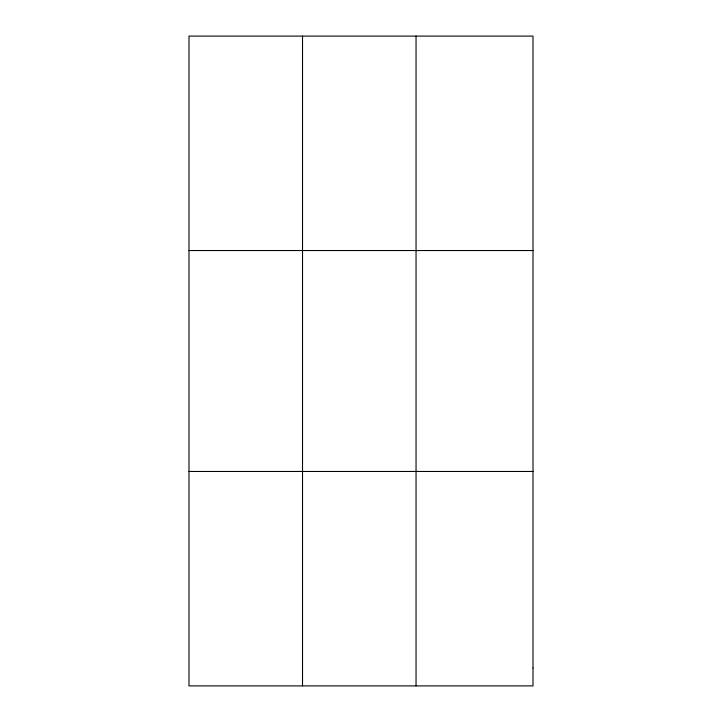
<?xml version="1.0" encoding="UTF-8"?>
<svg xmlns="http://www.w3.org/2000/svg" width="722" height="722" viewBox="0 0 722 722"><rect width="100%" height="100%" fill="white"/><g stroke="black" fill="none" stroke-linecap="round" stroke-linejoin="round"><path stroke-width="1.08" d="M302.518 685.9L302.518 36.1M416.043 685.9L416.043 36.1M188.993 250.534L533.007 250.534M188.993 471.466L533.007 471.466M533.007 668.031L533.007 685.9L188.993 685.9L188.993 36.1L533.007 36.1L533.007 668.031"/></g></svg>
